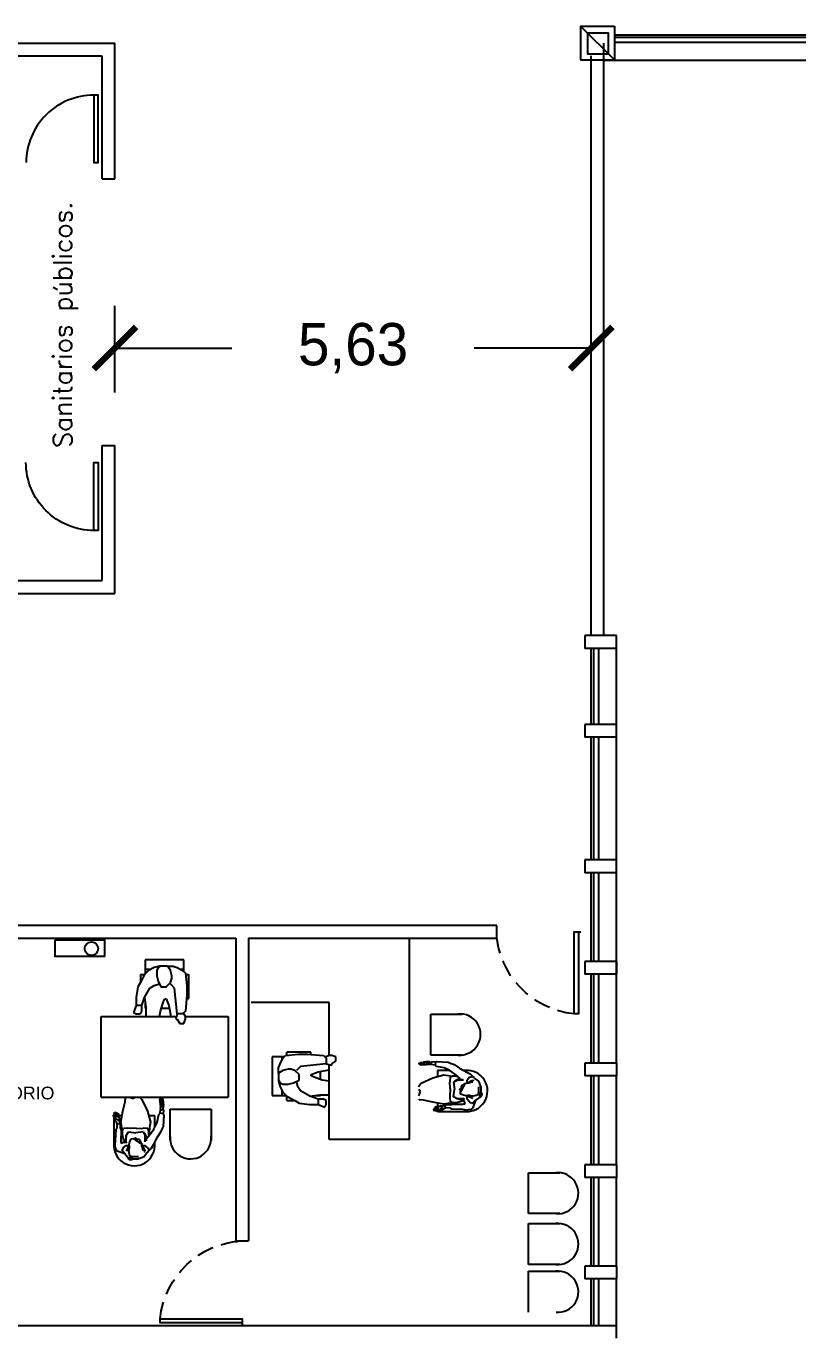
# Model space of a CAD drawing. Header units: millimetres. Extents: x -1615 to -538, y 177 to 397.
# Drawn here: x -1130.09 to -1120.98, y 309.8 to 325.22 of the extents above; entities that cross this region are included whole.
import ezdxf
from ezdxf.enums import TextEntityAlignment as Align

# ---------------------------------------------------------------- set-up
doc = ezdxf.new("R2010")
doc.units = ezdxf.units.MM
doc.linetypes.add('OCULTA2', pattern=[0.3, 0.2, -0.1])
for name, color, linetype in [('LOCALES', 2, 'Continuous'), ('MUEB', 251, 'Continuous'), ('MUEBLES', 9, 'Continuous'), ('MUROS', 1, 'Continuous'), ('VENT', 4, 'Continuous'), ('VENTANAS', 4, 'Continuous')]:
    doc.layers.add(name, color=color, linetype=linetype)
doc.layers.add('nom-esp', color=7, linetype='Continuous', lineweight=20)
doc.styles.add('ROMANS', font='ROMANS.shx')
doc.styles.get("Standard").update_dxf_attribs({"font": 'stylu.ttf'})
doc.dimstyles.new('ISO-25', dxfattribs={"dimtxt": 0.5, "dimasz": 0.5, "dimexe": 0.5, "dimexo": 0.625, "dimtad": 0, "dimtih": 1, "dimtoh": 1, "dimtxsty": 'Standard', "dimblk": 'ARCHTICK', "dimcen": 2.5, "dimadec": 0, "dimazin": 0, "dimtfac": 1, "dimtmove": 0, "dimatfit": 3, "dimfxl": 0, "dimarcsym": 0})

# ---------------------------------------------------------------- blocks, each defined once
blk = doc.blocks.new('A$C31F15ED4')
at = {"layer": 'VENT'}
blk.add_line((0, 0.03), (0, 0), dxfattribs=at)
blk.add_lwpolyline([(0, 0.03), (0.97, 0.03), (0.97, 0.08), (0, 0.08)], close=True, dxfattribs=at)
at = {"layer": 'VENT', "linetype": 'OCULTA2'}
blk.add_arc((-0.051, -0.025), 1.026, 5.8587, 87.1721, dxfattribs=at)
blk = doc.blocks.new('_ArchTick')
at = {"color": 0, "linetype": 'ByBlock', "const_width": 0.15}
blk.add_lwpolyline([(-0.5, -0.5), (0.5, 0.5)], dxfattribs=at)
blk = doc.blocks.new('*D243')
at = {"color": 0, "lineweight": -2}
for p, q in [((-1114.919, 315.668), (-1114.919, 306.942)), ((-1123.12, 308.7), (-1123.12, 306.942)), ((-1123.12, 307.442), (-1120.219, 307.442)), ((-1114.919, 307.442), (-1117.82, 307.442))]:
    blk.add_line(p, q, dxfattribs=at)
at = {"layer": 'Defpoints', "color": 0}
for p in [(-1114.919, 316.293), (-1123.12, 309.325), (-1114.919, 307.442)]:
    blk.add_point(p, dxfattribs=at)
at = {"color": 0, "lineweight": -2, "xscale": 0.5, "yscale": 0.5, "zscale": 0.5, "rotation": 180}
blk.add_blockref('_ArchTick', (-1123.12, 307.442), dxfattribs=at)
at = {"color": 0, "lineweight": -2, "xscale": 0.5, "yscale": 0.5, "zscale": 0.5}
blk.add_blockref('_ArchTick', (-1114.919, 307.442), dxfattribs=at)
at = {"color": 0, "insert": (-1119.02, 307.442), "char_height": 0.5, "attachment_point": 5}
blk.add_mtext('8,2', dxfattribs=at)
blk = doc.blocks.new('*D249')
at = {"color": 0, "lineweight": -2}
for p, q in [((-1129.045, 320.896), (-1129.045, 321.92)), ((-1123.42, 320.876), (-1123.42, 321.92)), ((-1129.045, 321.42), (-1127.663, 321.42)), ((-1123.42, 321.42), (-1124.802, 321.42))]:
    blk.add_line(p, q, dxfattribs=at)
at = {"layer": 'Defpoints', "color": 0}
for p in [(-1123.42, 321.42), (-1129.045, 320.271), (-1123.42, 320.251)]:
    blk.add_point(p, dxfattribs=at)
at = {"color": 0, "lineweight": -2, "xscale": 0.5, "yscale": 0.5, "zscale": 0.5, "rotation": 180}
blk.add_blockref('_ArchTick', (-1129.045, 321.42), dxfattribs=at)
at = {"color": 0, "lineweight": -2, "xscale": 0.5, "yscale": 0.5, "zscale": 0.5}
blk.add_blockref('_ArchTick', (-1123.42, 321.42), dxfattribs=at)
at = {"color": 0, "insert": (-1126.232, 321.42), "char_height": 0.5, "attachment_point": 5}
blk.add_mtext('5,63', dxfattribs=at)

msp = doc.modelspace()

# ---------------------------------------------------------------- linework, layer by layer
at = {"layer": 'MUEB'}
for p, q in [((-1125.566, 312.07), (-1125.566, 314.449)), ((-1128.229, 314.193), (-1128.686, 314.193)), ((-1128.686, 314.193), (-1128.686, 314.03)), ((-1128.627, 314.079), (-1128.686, 314.079)), ((-1128.583, 314.101), (-1128.647, 314.069)), ((-1128.518, 314.117), (-1128.583, 314.101)), ((-1128.535, 314.101), (-1128.551, 314.069)), ((-1128.503, 314.117), (-1128.535, 314.101)), ((-1128.422, 314.117), (-1128.518, 314.117)), ((-1128.39, 314.069), (-1128.422, 314.117)), ((-1128.422, 314.117), (-1128.358, 314.117)), ((-1128.358, 314.117), (-1128.31, 314.101)), ((-1128.31, 314.101), (-1128.245, 314.069)), ((-1128.229, 314.079), (-1128.265, 314.079)), ((-1128.229, 314.053), (-1128.229, 314.193)), ((-1128.743, 313.925), (-1128.776, 313.876)), ((-1128.743, 314.022), (-1128.694, 314.022)), ((-1128.743, 314.022), (-1128.743, 313.925)), ((-1128.695, 314.021), (-1128.743, 313.925)), ((-1128.647, 314.069), (-1128.695, 314.021)), ((-1128.551, 314.069), (-1128.551, 314.005)), ((-1128.551, 314.005), (-1128.535, 313.941)), ((-1128.535, 313.941), (-1128.503, 313.876)), ((-1128.438, 313.876), (-1128.39, 313.925)), ((-1128.374, 314.005), (-1128.39, 314.069)), ((-1128.39, 313.925), (-1128.374, 313.973)), ((-1128.374, 313.973), (-1128.374, 314.005)), ((-1128.245, 314.069), (-1128.213, 314.037)), ((-1128.213, 314.037), (-1128.197, 313.885)), ((-1128.212, 314.022), (-1128.172, 314.022)), ((-1128.172, 313.737), (-1128.172, 314.022)), ((-1128.776, 313.876), (-1128.792, 313.748)), ((-1128.695, 313.748), (-1128.631, 313.86)), ((-1128.631, 313.86), (-1128.583, 313.892)), ((-1128.583, 313.892), (-1128.518, 313.908)), ((-1128.503, 313.876), (-1128.438, 313.876)), ((-1128.342, 313.86), (-1128.39, 313.908)), ((-1128.31, 313.555), (-1128.342, 313.86)), ((-1128.197, 313.78), (-1128.213, 313.587)), ((-1128.197, 313.885), (-1128.197, 313.78)), ((-1128.792, 313.652), (-1128.824, 313.571)), ((-1128.792, 313.748), (-1128.792, 313.652)), ((-1128.727, 313.652), (-1128.792, 313.652)), ((-1128.727, 313.652), (-1128.695, 313.748)), ((-1128.727, 313.587), (-1128.727, 313.652)), ((-1128.699, 313.737), (-1128.694, 313.737)), ((-1128.695, 313.748), (-1128.679, 313.635)), ((-1128.686, 313.685), (-1128.686, 313.622)), ((-1128.686, 313.622), (-1128.679, 313.622)), ((-1128.679, 313.635), (-1128.679, 313.523)), ((-1128.503, 313.603), (-1128.47, 313.7)), ((-1128.496, 313.622), (-1128.401, 313.622)), ((-1128.47, 313.7), (-1128.454, 313.732)), ((-1128.454, 313.732), (-1128.438, 313.732)), ((-1128.438, 313.732), (-1128.406, 313.652)), ((-1128.406, 313.652), (-1128.383, 313.522)), ((-1128.201, 313.737), (-1128.172, 313.737)), ((-1126.516, 313.691), (-1127.437, 313.691)), ((-1126.516, 313.063), (-1126.516, 313.691)), ((-1129.206, 312.572), (-1129.206, 313.522)), ((-1129.206, 313.522), (-1128.318, 313.522)), ((-1128.824, 313.571), (-1128.792, 313.555)), ((-1128.792, 313.555), (-1128.743, 313.555)), ((-1128.743, 313.555), (-1128.727, 313.587)), ((-1128.519, 313.522), (-1128.518, 313.523)), ((-1128.518, 313.523), (-1128.503, 313.603)), ((-1128.31, 313.555), (-1128.326, 313.491)), ((-1128.326, 313.491), (-1128.31, 313.491)), ((-1128.245, 313.555), (-1128.31, 313.555)), ((-1128.31, 313.491), (-1128.278, 313.443)), ((-1128.213, 313.587), (-1128.245, 313.555)), ((-1128.229, 313.555), (-1128.229, 313.571)), ((-1128.213, 313.523), (-1128.229, 313.555)), ((-1128.229, 313.443), (-1128.213, 313.491)), ((-1128.213, 313.491), (-1128.213, 313.523)), ((-1128.213, 313.522), (-1127.709, 313.522)), ((-1127.709, 313.522), (-1127.709, 312.572)), ((-1125.315, 313.552), (-1124.943, 313.552)), ((-1125.315, 313.069), (-1125.315, 313.552)), ((-1128.278, 313.443), (-1128.229, 313.443)), ((-1127.187, 313.047), (-1127.187, 312.59)), ((-1127.047, 313.047), (-1127.187, 313.047)), ((-1127.095, 312.966), (-1127.063, 313.031)), ((-1127.073, 313.047), (-1127.073, 313.011)), ((-1127.063, 313.031), (-1127.03, 313.063)), ((-1127.03, 313.063), (-1126.878, 313.079)), ((-1127.015, 313.064), (-1127.015, 313.104)), ((-1126.73, 313.104), (-1127.015, 313.104)), ((-1126.878, 313.079), (-1126.773, 313.079)), ((-1126.773, 313.079), (-1126.581, 313.063)), ((-1126.73, 313.075), (-1126.73, 313.104)), ((-1126.581, 313.063), (-1126.549, 313.031)), ((-1126.549, 313.047), (-1126.565, 313.047)), ((-1126.516, 313.063), (-1126.549, 313.047)), ((-1126.549, 313.031), (-1126.549, 312.966)), ((-1126.484, 313.063), (-1126.516, 313.063)), ((-1126.436, 313.047), (-1126.484, 313.063)), ((-1126.484, 312.966), (-1126.436, 312.998)), ((-1126.436, 312.998), (-1126.436, 313.047)), ((-1124.947, 313.069), (-1125.315, 313.069)), ((-1127.111, 312.918), (-1127.095, 312.966)), ((-1127.111, 312.854), (-1127.111, 312.918)), ((-1127.063, 312.886), (-1127.111, 312.854)), ((-1127.111, 312.854), (-1127.111, 312.758)), ((-1126.998, 312.902), (-1127.063, 312.886)), ((-1126.966, 312.902), (-1126.998, 312.902)), ((-1126.918, 312.886), (-1126.966, 312.902)), ((-1126.87, 312.838), (-1126.918, 312.886)), ((-1126.854, 312.934), (-1126.902, 312.886)), ((-1126.549, 312.966), (-1126.854, 312.934)), ((-1126.725, 312.838), (-1126.645, 312.87)), ((-1126.645, 312.87), (-1126.516, 312.893)), ((-1126.616, 312.78), (-1126.616, 312.875)), ((-1126.549, 312.966), (-1126.484, 312.95)), ((-1126.516, 312.07), (-1126.516, 312.958)), ((-1126.484, 312.95), (-1126.484, 312.966)), ((-1125.452, 312.971), (-1125.443, 312.973)), ((-1125.452, 312.967), (-1125.452, 312.971)), ((-1125.385, 312.968), (-1125.452, 312.961)), ((-1125.452, 312.961), (-1125.452, 312.967)), ((-1125.443, 312.98), (-1125.399, 312.985)), ((-1125.443, 312.975), (-1125.443, 312.98)), ((-1125.382, 312.977), (-1125.443, 312.97)), ((-1125.443, 312.97), (-1125.443, 312.975)), ((-1125.443, 312.961), (-1125.443, 312.963)), ((-1125.443, 312.955), (-1125.443, 312.961)), ((-1125.386, 312.961), (-1125.443, 312.955)), ((-1125.435, 312.95), (-1125.435, 312.955)), ((-1125.432, 312.947), (-1125.435, 312.95)), ((-1125.37, 312.954), (-1125.432, 312.947)), ((-1125.4, 312.984), (-1125.393, 312.987)), ((-1125.399, 312.978), (-1125.4, 312.984)), ((-1125.38, 312.977), (-1125.399, 312.978)), ((-1125.393, 312.987), (-1125.362, 312.987)), ((-1125.386, 312.987), (-1125.365, 312.991)), ((-1125.382, 312.977), (-1125.382, 312.977)), ((-1125.356, 312.977), (-1125.38, 312.977)), ((-1125.335, 312.958), (-1125.37, 312.954)), ((-1125.365, 312.991), (-1125.34, 312.987)), ((-1125.331, 312.987), (-1125.362, 312.987)), ((-1125.36, 312.987), (-1125.331, 312.987)), ((-1125.356, 312.977), (-1125.335, 312.958)), ((-1125.323, 312.957), (-1125.335, 312.958)), ((-1125.331, 312.987), (-1125.321, 312.984)), ((-1125.308, 312.96), (-1125.323, 312.957)), ((-1125.321, 312.984), (-1125.306, 312.984)), ((-1125.309, 312.955), (-1125.306, 312.984)), ((-1125.264, 312.95), (-1125.309, 312.955)), ((-1125.306, 312.984), (-1125.306, 312.992)), ((-1125.306, 312.992), (-1125.258, 312.987)), ((-1125.258, 312.987), (-1125.264, 312.95)), ((-1125.249, 312.934), (-1125.264, 312.95)), ((-1125.258, 312.987), (-1125.245, 312.994)), ((-1125.158, 312.917), (-1125.249, 312.934)), ((-1125.245, 312.994), (-1125.109, 312.986)), ((-1125.233, 312.887), (-1125.233, 312.816)), ((-1125.097, 312.887), (-1125.233, 312.887)), ((-1125.098, 312.888), (-1125.158, 312.917)), ((-1125.109, 312.986), (-1125.075, 312.97)), ((-1125.091, 312.88), (-1125.098, 312.888)), ((-1125.077, 312.877), (-1125.091, 312.88)), ((-1125.018, 312.833), (-1125.077, 312.877)), ((-1125.075, 312.97), (-1125.056, 312.964)), ((-1125.056, 312.964), (-1125.04, 312.957)), ((-1125.04, 312.957), (-1124.974, 312.912)), ((-1124.974, 312.912), (-1124.922, 312.885)), ((-1124.865, 312.887), (-1124.925, 312.887)), ((-1124.922, 312.885), (-1124.895, 312.872)), ((-1124.895, 312.872), (-1124.848, 312.845)), ((-1124.848, 312.845), (-1124.811, 312.806)), ((-1127.111, 312.773), (-1127.095, 312.741)), ((-1127.111, 312.758), (-1127.095, 312.693)), ((-1127.095, 312.741), (-1127.063, 312.725)), ((-1127.095, 312.693), (-1127.063, 312.629)), ((-1127.063, 312.725), (-1126.998, 312.725)), ((-1126.998, 312.725), (-1126.934, 312.741)), ((-1126.934, 312.741), (-1126.87, 312.773)), ((-1126.886, 312.693), (-1126.902, 312.758)), ((-1126.854, 312.645), (-1126.886, 312.693)), ((-1126.87, 312.773), (-1126.87, 312.838)), ((-1126.725, 312.822), (-1126.725, 312.838)), ((-1126.693, 312.806), (-1126.725, 312.822)), ((-1126.597, 312.773), (-1126.693, 312.806)), ((-1126.516, 312.758), (-1126.597, 312.773)), ((-1126.516, 312.757), (-1126.516, 312.758)), ((-1125.456, 312.694), (-1125.45, 312.71)), ((-1125.45, 312.71), (-1125.426, 312.735)), ((-1125.426, 312.735), (-1125.291, 312.8)), ((-1125.291, 312.8), (-1125.161, 312.836)), ((-1125.161, 312.836), (-1125.057, 312.819)), ((-1125.084, 312.806), (-1125.088, 312.752)), ((-1125.084, 312.673), (-1125.088, 312.752)), ((-1125.084, 312.823), (-1125.01, 312.819)), ((-1125.057, 312.819), (-1125.084, 312.806)), ((-1125.01, 312.819), (-1125.057, 312.819)), ((-1125.046, 312.749), (-1125.003, 312.773)), ((-1125.046, 312.749), (-1125.033, 312.662)), ((-1125.034, 312.755), (-1125.028, 312.767)), ((-1125.028, 312.767), (-1125.003, 312.779)), ((-1124.962, 312.787), (-1125.018, 312.833)), ((-1125.01, 312.819), (-1124.996, 312.815)), ((-1125.003, 312.779), (-1124.97, 312.794)), ((-1124.991, 312.773), (-1125.003, 312.773)), ((-1124.991, 312.773), (-1124.939, 312.784)), ((-1124.966, 312.773), (-1124.991, 312.773)), ((-1124.927, 312.773), (-1124.966, 312.773)), ((-1124.953, 312.706), (-1124.959, 312.675)), ((-1124.953, 312.706), (-1124.943, 312.713)), ((-1124.944, 312.665), (-1124.912, 312.719)), ((-1124.943, 312.713), (-1124.929, 312.719)), ((-1124.939, 312.675), (-1124.922, 312.712)), ((-1124.929, 312.719), (-1124.921, 312.72)), ((-1124.922, 312.712), (-1124.92, 312.725)), ((-1124.92, 312.725), (-1124.909, 312.732)), ((-1124.909, 312.732), (-1124.895, 312.736)), ((-1124.885, 312.736), (-1124.895, 312.736)), ((-1124.856, 312.806), (-1124.885, 312.772)), ((-1124.885, 312.74), (-1124.885, 312.772)), ((-1124.885, 312.736), (-1124.879, 312.742)), ((-1124.876, 312.735), (-1124.885, 312.736)), ((-1124.879, 312.742), (-1124.86, 312.749)), ((-1124.876, 312.735), (-1124.855, 312.742)), ((-1124.86, 312.749), (-1124.839, 312.762)), ((-1124.856, 312.806), (-1124.853, 312.809)), ((-1124.842, 312.746), (-1124.855, 312.742)), ((-1124.853, 312.809), (-1124.829, 312.815)), ((-1124.819, 312.749), (-1124.842, 312.746)), ((-1124.839, 312.762), (-1124.818, 312.772)), ((-1124.803, 312.802), (-1124.829, 312.815)), ((-1124.806, 312.76), (-1124.818, 312.772)), ((-1124.801, 312.797), (-1124.803, 312.802)), ((-1124.801, 312.797), (-1124.749, 312.76)), ((-1124.751, 312.693), (-1124.751, 312.628)), ((-1124.749, 312.76), (-1124.744, 312.742)), ((-1124.744, 312.742), (-1124.724, 312.686)), ((-1129.206, 312.572), (-1127.709, 312.572)), ((-1128.925, 312.517), (-1128.921, 312.568)), ((-1128.921, 312.568), (-1128.912, 312.572)), ((-1128.912, 312.572), (-1128.912, 312.572)), ((-1128.874, 312.572), (-1128.824, 312.554)), ((-1128.824, 312.554), (-1128.801, 312.572)), ((-1128.82, 312.572), (-1128.814, 312.562)), ((-1128.768, 312.572), (-1128.751, 312.566)), ((-1128.751, 312.566), (-1128.727, 312.542)), ((-1128.727, 312.542), (-1128.661, 312.407)), ((-1128.514, 312.548), (-1128.512, 312.551)), ((-1128.507, 312.487), (-1128.514, 312.548)), ((-1128.512, 312.551), (-1128.506, 312.551)), ((-1128.506, 312.559), (-1128.5, 312.559)), ((-1128.5, 312.502), (-1128.506, 312.559)), ((-1128.5, 312.568), (-1128.495, 312.568)), ((-1128.493, 312.501), (-1128.5, 312.568)), ((-1128.5, 312.559), (-1128.499, 312.559)), ((-1128.495, 312.568), (-1128.49, 312.568)), ((-1128.492, 312.559), (-1128.486, 312.559)), ((-1128.485, 312.498), (-1128.492, 312.559)), ((-1128.49, 312.568), (-1128.489, 312.559)), ((-1128.486, 312.559), (-1128.482, 312.559)), ((-1128.482, 312.559), (-1128.476, 312.515)), ((-1127.187, 312.59), (-1127.023, 312.59)), ((-1127.073, 312.649), (-1127.073, 312.59)), ((-1127.063, 312.629), (-1127.014, 312.581)), ((-1127.015, 312.533), (-1127.015, 312.582)), ((-1127.015, 312.533), (-1126.918, 312.533)), ((-1127.014, 312.581), (-1126.918, 312.533)), ((-1126.741, 312.581), (-1126.854, 312.645)), ((-1126.741, 312.581), (-1126.629, 312.597)), ((-1126.645, 312.549), (-1126.741, 312.581)), ((-1126.73, 312.577), (-1126.73, 312.582)), ((-1126.678, 312.59), (-1126.616, 312.59)), ((-1126.581, 312.549), (-1126.645, 312.549)), ((-1126.645, 312.549), (-1126.645, 312.484)), ((-1126.629, 312.597), (-1126.516, 312.597)), ((-1126.616, 312.59), (-1126.616, 312.597)), ((-1126.549, 312.533), (-1126.581, 312.549)), ((-1125.437, 312.638), (-1125.456, 312.66)), ((-1125.456, 312.641), (-1125.445, 312.647)), ((-1125.456, 312.587), (-1125.437, 312.638)), ((-1125.452, 312.541), (-1125.456, 312.549)), ((-1125.456, 312.549), (-1125.456, 312.549)), ((-1125.4, 312.537), (-1125.452, 312.541)), ((-1125.291, 312.511), (-1125.4, 312.537)), ((-1125.084, 312.673), (-1125.088, 312.571)), ((-1125.088, 312.571), (-1125.084, 312.517)), ((-1125.046, 312.576), (-1125.033, 312.662)), ((-1125.003, 312.551), (-1125.046, 312.576)), ((-1124.991, 312.551), (-1125.003, 312.551)), ((-1124.966, 312.551), (-1124.991, 312.551)), ((-1124.991, 312.551), (-1124.923, 312.537)), ((-1124.973, 312.665), (-1124.959, 312.675)), ((-1124.973, 312.656), (-1124.973, 312.665)), ((-1124.959, 312.649), (-1124.973, 312.656)), ((-1124.922, 312.551), (-1124.966, 312.551)), ((-1124.964, 312.635), (-1124.939, 312.675)), ((-1124.944, 312.665), (-1124.964, 312.635)), ((-1124.962, 312.608), (-1124.964, 312.635)), ((-1124.926, 312.594), (-1124.962, 312.608)), ((-1124.959, 312.645), (-1124.959, 312.649)), ((-1124.959, 312.645), (-1124.959, 312.649)), ((-1124.959, 312.645), (-1124.959, 312.645)), ((-1124.944, 312.665), (-1124.939, 312.675)), ((-1124.921, 312.534), (-1124.942, 312.524)), ((-1124.914, 312.589), (-1124.926, 312.594)), ((-1124.926, 312.545), (-1124.916, 312.558)), ((-1124.919, 312.529), (-1124.926, 312.545)), ((-1124.895, 312.586), (-1124.914, 312.589)), ((-1124.885, 312.586), (-1124.895, 312.586)), ((-1124.883, 312.582), (-1124.895, 312.586)), ((-1124.876, 312.589), (-1124.885, 312.586)), ((-1124.885, 312.549), (-1124.885, 312.582)), ((-1124.856, 312.515), (-1124.885, 312.549)), ((-1124.879, 312.582), (-1124.883, 312.582)), ((-1124.86, 312.579), (-1124.879, 312.582)), ((-1124.855, 312.589), (-1124.876, 312.589)), ((-1124.839, 312.564), (-1124.876, 312.579)), ((-1124.842, 312.584), (-1124.855, 312.589)), ((-1124.819, 312.582), (-1124.842, 312.584)), ((-1124.818, 312.554), (-1124.839, 312.564)), ((-1124.779, 312.591), (-1124.819, 312.582)), ((-1124.786, 312.534), (-1124.818, 312.445)), ((-1124.749, 312.561), (-1124.801, 312.524)), ((-1124.786, 312.537), (-1124.786, 312.534)), ((-1124.758, 312.598), (-1124.779, 312.591)), ((-1124.751, 312.628), (-1124.758, 312.598)), ((-1124.725, 312.578), (-1124.749, 312.561)), ((-1124.724, 312.635), (-1124.744, 312.579)), ((-1124.711, 312.602), (-1124.725, 312.578)), ((-1124.724, 312.686), (-1124.724, 312.635)), ((-1124.724, 312.632), (-1124.716, 312.623)), ((-1124.716, 312.623), (-1124.711, 312.602)), ((-1129.054, 312.387), (-1129.05, 312.39)), ((-1129.047, 312.344), (-1129.054, 312.387)), ((-1129.05, 312.39), (-1129.045, 312.39)), ((-1129.045, 312.39), (-1129.033, 312.333)), ((-1129.042, 312.391), (-1129.039, 312.395)), ((-1129.039, 312.361), (-1129.042, 312.391)), ((-1129.039, 312.395), (-1129.033, 312.395)), ((-1129.033, 312.395), (-1129.02, 312.333)), ((-1129.029, 312.383), (-1129.025, 312.385)), ((-1129.026, 312.364), (-1129.029, 312.383)), ((-1129.025, 312.385), (-1129.019, 312.385)), ((-1129.019, 312.385), (-1129.009, 312.331)), ((-1128.975, 312.277), (-1128.95, 312.407)), ((-1128.95, 312.407), (-1128.925, 312.517)), ((-1128.661, 312.407), (-1128.626, 312.277)), ((-1128.527, 312.366), (-1128.512, 312.38)), ((-1128.512, 312.38), (-1128.507, 312.425)), ((-1128.475, 312.374), (-1128.512, 312.38)), ((-1128.503, 312.451), (-1128.507, 312.487)), ((-1128.507, 312.425), (-1128.477, 312.423)), ((-1128.505, 312.44), (-1128.503, 312.451)), ((-1128.501, 312.424), (-1128.505, 312.44)), ((-1128.485, 312.472), (-1128.503, 312.451)), ((-1128.485, 312.497), (-1128.483, 312.515)), ((-1128.485, 312.498), (-1128.485, 312.498)), ((-1128.485, 312.472), (-1128.485, 312.497)), ((-1128.483, 312.515), (-1128.477, 312.517)), ((-1128.477, 312.517), (-1128.475, 312.509)), ((-1128.475, 312.447), (-1128.477, 312.437)), ((-1128.477, 312.437), (-1128.477, 312.423)), ((-1128.477, 312.423), (-1128.47, 312.422)), ((-1128.475, 312.509), (-1128.475, 312.478)), ((-1128.475, 312.502), (-1128.47, 312.481)), ((-1128.47, 312.481), (-1128.475, 312.457)), ((-1128.475, 312.447), (-1128.475, 312.478)), ((-1128.475, 312.477), (-1128.475, 312.447)), ((-1128.47, 312.422), (-1128.475, 312.374)), ((-1128.393, 312.063), (-1128.393, 312.431)), ((-1128.393, 312.431), (-1127.909, 312.431)), ((-1127.909, 312.431), (-1127.909, 312.059)), ((-1126.918, 312.533), (-1126.87, 312.5)), ((-1126.87, 312.5), (-1126.741, 312.484)), ((-1126.741, 312.484), (-1126.645, 312.484)), ((-1126.645, 312.484), (-1126.565, 312.452)), ((-1126.565, 312.452), (-1126.549, 312.484)), ((-1126.549, 312.484), (-1126.549, 312.533)), ((-1125.161, 312.487), (-1125.291, 312.511)), ((-1125.279, 312.428), (-1125.217, 312.441)), ((-1125.279, 312.423), (-1125.279, 312.428)), ((-1125.275, 312.42), (-1125.279, 312.423)), ((-1125.245, 312.423), (-1125.275, 312.42)), ((-1125.274, 312.417), (-1125.217, 312.428)), ((-1125.274, 312.411), (-1125.274, 312.417)), ((-1125.271, 312.407), (-1125.274, 312.411)), ((-1125.228, 312.414), (-1125.271, 312.407)), ((-1125.269, 312.443), (-1125.215, 312.452)), ((-1125.269, 312.437), (-1125.269, 312.443)), ((-1125.266, 312.433), (-1125.269, 312.437)), ((-1125.248, 312.435), (-1125.266, 312.433)), ((-1125.261, 312.452), (-1125.256, 312.46)), ((-1125.256, 312.45), (-1125.261, 312.452)), ((-1125.256, 312.46), (-1125.202, 312.467)), ((-1125.232, 312.45), (-1125.256, 312.45)), ((-1125.245, 312.405), (-1125.227, 312.414)), ((-1125.242, 312.401), (-1125.245, 312.405)), ((-1125.236, 312.4), (-1125.242, 312.401)), ((-1125.208, 312.41), (-1125.236, 312.4)), ((-1125.233, 312.5), (-1125.233, 312.463)), ((-1125.233, 312.45), (-1125.233, 312.449)), ((-1125.233, 312.413), (-1125.233, 312.411)), ((-1125.227, 312.414), (-1125.207, 312.421)), ((-1125.227, 312.403), (-1124.861, 312.403)), ((-1125.178, 312.42), (-1125.208, 312.41)), ((-1125.202, 312.467), (-1125.171, 312.47)), ((-1125.201, 312.424), (-1125.171, 312.47)), ((-1125.162, 312.435), (-1125.178, 312.42)), ((-1125.171, 312.47), (-1125.165, 312.471)), ((-1125.165, 312.471), (-1125.142, 312.474)), ((-1125.14, 312.444), (-1125.162, 312.435)), ((-1125.057, 312.505), (-1125.161, 312.487)), ((-1125.083, 312.482), (-1125.142, 312.481)), ((-1125.14, 312.441), (-1125.142, 312.481)), ((-1125.087, 312.443), (-1125.14, 312.441)), ((-1125.075, 312.431), (-1125.087, 312.443)), ((-1125.057, 312.505), (-1125.084, 312.517)), ((-1125.01, 312.505), (-1125.084, 312.501)), ((-1125.083, 312.482), (-1125.061, 312.49)), ((-1124.936, 312.424), (-1125.075, 312.431)), ((-1125.063, 312.43), (-1125.075, 312.431)), ((-1125.061, 312.49), (-1124.934, 312.487)), ((-1125.01, 312.505), (-1125.057, 312.505)), ((-1124.942, 312.524), (-1125.01, 312.505)), ((-1124.898, 312.419), (-1124.936, 312.424)), ((-1124.934, 312.487), (-1124.913, 312.494)), ((-1124.919, 312.529), (-1124.917, 312.508)), ((-1124.914, 312.497), (-1124.917, 312.508)), ((-1124.909, 312.485), (-1124.914, 312.497)), ((-1124.87, 312.42), (-1124.898, 312.419)), ((-1124.84, 312.427), (-1124.87, 312.42)), ((-1124.853, 312.512), (-1124.856, 312.515)), ((-1124.828, 312.498), (-1124.853, 312.512)), ((-1124.818, 312.445), (-1124.84, 312.427)), ((-1124.803, 312.519), (-1124.828, 312.498)), ((-1124.801, 312.524), (-1124.803, 312.519)), ((-1129.062, 312.353), (-1129.06, 312.358)), ((-1129.052, 312.324), (-1129.062, 312.353)), ((-1129.06, 312.358), (-1129.056, 312.361)), ((-1129.058, 312.343), (-1129.058, 311.977)), ((-1129.056, 312.361), (-1129.047, 312.343)), ((-1129.042, 312.294), (-1129.052, 312.324)), ((-1129.048, 312.349), (-1129.05, 312.349)), ((-1129.047, 312.343), (-1129.04, 312.323)), ((-1129.026, 312.279), (-1129.042, 312.294)), ((-1129.037, 312.317), (-1128.992, 312.287)), ((-1129.017, 312.256), (-1129.026, 312.279)), ((-1129.02, 312.256), (-1128.98, 312.259)), ((-1129.019, 312.203), (-1129.02, 312.256)), ((-1129.012, 312.373), (-1129.009, 312.377)), ((-1129.012, 312.348), (-1129.012, 312.373)), ((-1129.012, 312.349), (-1129.012, 312.349)), ((-1129.009, 312.377), (-1129.002, 312.373)), ((-1129.002, 312.373), (-1128.995, 312.319)), ((-1128.961, 312.349), (-1128.999, 312.349)), ((-1128.995, 312.319), (-1128.992, 312.287)), ((-1128.992, 312.287), (-1128.99, 312.281)), ((-1128.99, 312.281), (-1128.988, 312.259)), ((-1128.979, 312.199), (-1128.98, 312.259)), ((-1128.956, 312.173), (-1128.975, 312.277)), ((-1128.575, 312.349), (-1128.645, 312.349)), ((-1128.626, 312.277), (-1128.643, 312.173)), ((-1128.575, 312.213), (-1128.575, 312.349)), ((-1128.573, 312.215), (-1128.544, 312.274)), ((-1128.544, 312.274), (-1128.527, 312.366)), ((-1128.475, 312.225), (-1128.492, 312.192)), ((-1128.475, 312.374), (-1128.467, 312.361)), ((-1128.467, 312.361), (-1128.475, 312.225)), ((-1129.037, 312.052), (-1129.03, 312.192)), ((-1129.032, 312.179), (-1129.03, 312.192)), ((-1129.03, 312.192), (-1129.019, 312.203)), ((-1128.979, 312.199), (-1128.972, 312.177)), ((-1128.972, 312.177), (-1128.975, 312.051)), ((-1128.956, 312.126), (-1128.96, 312.2)), ((-1128.956, 312.173), (-1128.945, 312.2)), ((-1128.956, 312.126), (-1128.956, 312.173)), ((-1128.938, 312.058), (-1128.956, 312.126)), ((-1128.891, 312.205), (-1128.945, 312.2)), ((-1128.911, 312.108), (-1128.925, 312.039)), ((-1128.911, 312.119), (-1128.885, 312.162)), ((-1128.911, 312.108), (-1128.911, 312.119)), ((-1128.911, 312.082), (-1128.911, 312.108)), ((-1128.911, 312.038), (-1128.911, 312.082)), ((-1128.788, 312.2), (-1128.891, 312.205)), ((-1128.885, 312.162), (-1128.799, 312.149)), ((-1128.868, 312.042), (-1128.854, 312.078)), ((-1128.854, 312.078), (-1128.827, 312.081)), ((-1128.827, 312.081), (-1128.787, 312.055)), ((-1128.797, 312.061), (-1128.827, 312.081)), ((-1128.817, 312.075), (-1128.812, 312.075)), ((-1128.817, 312.075), (-1128.812, 312.075)), ((-1128.817, 312.075), (-1128.817, 312.075)), ((-1128.812, 312.075), (-1128.805, 312.089)), ((-1128.805, 312.089), (-1128.797, 312.089)), ((-1128.713, 312.162), (-1128.799, 312.149)), ((-1128.797, 312.089), (-1128.787, 312.075)), ((-1128.788, 312.2), (-1128.71, 312.205)), ((-1128.755, 312.069), (-1128.787, 312.075)), ((-1128.713, 312.162), (-1128.688, 312.119)), ((-1128.656, 312.2), (-1128.71, 312.205)), ((-1128.707, 312.15), (-1128.694, 312.145)), ((-1128.694, 312.145), (-1128.683, 312.119)), ((-1128.688, 312.108), (-1128.688, 312.119)), ((-1128.688, 312.082), (-1128.688, 312.108)), ((-1128.688, 312.108), (-1128.677, 312.055)), ((-1128.688, 312.044), (-1128.688, 312.082)), ((-1128.683, 312.119), (-1128.668, 312.086)), ((-1128.674, 312.078), (-1128.628, 312.135)), ((-1128.643, 312.173), (-1128.656, 312.2)), ((-1128.643, 312.126), (-1128.646, 312.113)), ((-1128.638, 312.2), (-1128.643, 312.126)), ((-1128.643, 312.126), (-1128.643, 312.173)), ((-1128.628, 312.135), (-1128.584, 312.193)), ((-1128.584, 312.193), (-1128.581, 312.207)), ((-1128.581, 312.207), (-1128.573, 312.215)), ((-1128.549, 312.09), (-1128.576, 312.038)), ((-1128.505, 312.156), (-1128.549, 312.09)), ((-1128.497, 312.172), (-1128.505, 312.156)), ((-1128.492, 312.192), (-1128.497, 312.172)), ((-1129.042, 312.014), (-1129.037, 312.052)), ((-1129.041, 311.986), (-1129.042, 312.014)), ((-1129.034, 311.956), (-1129.041, 311.986)), ((-1129.017, 311.934), (-1129.034, 311.956)), ((-1128.927, 311.902), (-1129.017, 311.934)), ((-1128.976, 312.025), (-1128.965, 312.031)), ((-1128.975, 312.051), (-1128.968, 312.029)), ((-1128.965, 312.031), (-1128.954, 312.033)), ((-1128.963, 311.944), (-1128.949, 311.969)), ((-1128.942, 311.92), (-1128.963, 311.944)), ((-1128.932, 312.035), (-1128.954, 312.033)), ((-1128.949, 311.969), (-1128.946, 311.972)), ((-1128.946, 311.972), (-1128.912, 312.001)), ((-1128.938, 311.917), (-1128.942, 311.92)), ((-1128.927, 312.037), (-1128.938, 312.058)), ((-1128.901, 311.865), (-1128.938, 311.917)), ((-1128.932, 312.035), (-1128.916, 312.042)), ((-1128.916, 312.042), (-1128.903, 312.032)), ((-1128.912, 312.001), (-1128.879, 312.001)), ((-1128.908, 311.934), (-1128.898, 311.955)), ((-1128.898, 311.955), (-1128.882, 311.992)), ((-1128.882, 311.977), (-1128.879, 311.995)), ((-1128.879, 311.999), (-1128.875, 312.011)), ((-1128.879, 311.995), (-1128.879, 311.999)), ((-1128.879, 311.935), (-1128.878, 311.958)), ((-1128.871, 311.895), (-1128.879, 311.935)), ((-1128.878, 311.958), (-1128.872, 311.971)), ((-1128.875, 312.011), (-1128.872, 312.031)), ((-1128.875, 312.001), (-1128.875, 312.011)), ((-1128.872, 311.992), (-1128.875, 312.001)), ((-1128.872, 312.031), (-1128.868, 312.042)), ((-1128.872, 311.971), (-1128.872, 311.992)), ((-1128.797, 312.061), (-1128.787, 312.055)), ((-1128.797, 312.061), (-1128.742, 312.028)), ((-1128.787, 312.055), (-1128.75, 312.038)), ((-1128.755, 312.069), (-1128.748, 312.059)), ((-1128.75, 312.038), (-1128.737, 312.036)), ((-1128.748, 312.059), (-1128.742, 312.045)), ((-1128.742, 312.045), (-1128.742, 312.037)), ((-1128.737, 312.036), (-1128.73, 312.025)), ((-1128.73, 312.025), (-1128.725, 312.011)), ((-1128.727, 311.992), (-1128.725, 312.001)), ((-1128.727, 311.992), (-1128.72, 311.971)), ((-1128.725, 312.001), (-1128.725, 312.011)), ((-1128.725, 312.001), (-1128.72, 311.995)), ((-1128.721, 312.001), (-1128.69, 312.001)), ((-1128.72, 311.995), (-1128.713, 311.977)), ((-1128.715, 311.958), (-1128.72, 311.971)), ((-1128.713, 311.935), (-1128.715, 311.958)), ((-1128.713, 311.977), (-1128.7, 311.955)), ((-1128.701, 311.922), (-1128.69, 311.934)), ((-1128.664, 311.917), (-1128.701, 311.865)), ((-1128.7, 311.955), (-1128.69, 311.934)), ((-1128.656, 311.972), (-1128.69, 312.001)), ((-1128.664, 311.917), (-1128.66, 311.92)), ((-1128.66, 311.92), (-1128.646, 311.945)), ((-1128.656, 311.972), (-1128.653, 311.969)), ((-1128.617, 311.965), (-1128.656, 311.927)), ((-1128.653, 311.969), (-1128.646, 311.945)), ((-1128.589, 312.011), (-1128.617, 311.965)), ((-1128.576, 312.038), (-1128.589, 312.011)), ((-1128.575, 311.981), (-1128.575, 312.041)), ((-1125.566, 312.07), (-1126.516, 312.07)), ((-1128.924, 311.902), (-1128.927, 311.902)), ((-1128.884, 311.841), (-1128.901, 311.865)), ((-1128.859, 311.827), (-1128.884, 311.841)), ((-1128.827, 311.84), (-1128.882, 311.86)), ((-1128.864, 311.874), (-1128.871, 311.895)), ((-1128.834, 311.867), (-1128.864, 311.874)), ((-1128.838, 311.833), (-1128.859, 311.827)), ((-1128.829, 311.84), (-1128.838, 311.833)), ((-1128.768, 311.867), (-1128.834, 311.867)), ((-1128.775, 311.84), (-1128.827, 311.84)), ((-1128.72, 311.86), (-1128.775, 311.84)), ((-1128.701, 311.865), (-1128.72, 311.86)), ((-1124.159, 311.678), (-1123.787, 311.678)), ((-1124.159, 311.195), (-1124.159, 311.678)), ((-1123.791, 311.195), (-1124.159, 311.195)), ((-1124.159, 311.079), (-1123.787, 311.079)), ((-1124.159, 310.595), (-1124.159, 311.079)), ((-1123.791, 310.595), (-1124.159, 310.595)), ((-1124.159, 310.514), (-1123.787, 310.514)), ((-1124.159, 310.03), (-1124.159, 310.514))]:
    msp.add_line(p, q, dxfattribs=at)
msp.add_lwpolyline([(-1129.752, 314.43), (-1129.168, 314.43), (-1129.168, 314.232), (-1129.752, 314.232)], close=True, dxfattribs=at)
msp.add_circle((-1129.322, 314.326), 0.0797, dxfattribs=at)
for centre, radius, start, end in [((-1128.455, 315.279), 1.622, 261.8264, 261.8621), ((-1124.969, 313.311), 0.243, 264.8093, 96.0877), ((-1124.887, 312.645), 0.243, 263.9123, 95.1907), ((-1128.273, 312.821), 1.622, 351.8264, 351.8621), ((-1128.151, 312.085), 0.243, 174.8093, 6.0877), ((-1128.816, 312.003), 0.243, 173.9123, 5.1907), ((-1123.813, 311.437), 0.243, 264.8093, 96.0877), ((-1123.813, 310.837), 0.243, 264.8093, 96.0877), ((-1123.813, 310.272), 0.243, 264.8093, 96.0877)]:
    msp.add_arc(centre, radius, start, end, dxfattribs=at)
at = {"layer": 'MUEBLES'}
for points in [[(-1129.294, 324.409), (-1129.294, 323.611), (-1129.244, 323.611), (-1129.244, 324.409), (-1129.294, 324.409, 0.414214), (-1130.092, 323.611, 0.414214)], [(-1129.292, 319.266), (-1129.292, 320.069), (-1129.242, 320.069), (-1129.242, 319.266), (-1129.292, 319.266, -0.414214), (-1130.095, 320.069, -0.414214)]]:
    msp.add_lwpolyline(points, format="xyb", dxfattribs=at)
at = {"layer": 'MUROS'}
for p, q in [((-1123.545, 325.224), (-1123.145, 325.224)), ((-1123.545, 325.224), (-1123.545, 324.824)), ((-1123.545, 325.222), (-1123.145, 324.824)), ((-1123.145, 325.224), (-1123.145, 324.824)), ((-1133.445, 325.023), (-1129.045, 325.023)), ((-1129.045, 323.421), (-1129.045, 325.023)), ((-1123.27, 318.023), (-1123.27, 325.023)), ((-1129.195, 324.871), (-1133.295, 324.871)), ((-1129.195, 323.421), (-1129.195, 324.871)), ((-1123.545, 324.824), (-1123.145, 324.824)), ((-1123.42, 323.223), (-1123.42, 324.873)), ((-1123.42, 318.023), (-1123.42, 324.824)), ((-1129.195, 323.421), (-1129.045, 323.421)), ((-1129.195, 320.271), (-1129.045, 320.271)), ((-1129.195, 318.673), (-1129.195, 320.271)), ((-1129.045, 318.523), (-1129.045, 320.271)), ((-1133.295, 318.673), (-1129.195, 318.673)), ((-1133.445, 318.523), (-1129.045, 318.523)), ((-1129.195, 318.521), (-1129.195, 318.523)), ((-1123.495, 318.023), (-1123.495, 317.873)), ((-1123.12, 318.023), (-1123.495, 318.023)), ((-1123.12, 317.873), (-1123.12, 318.023)), ((-1123.12, 317.873), (-1123.495, 317.873)), ((-1123.495, 316.973), (-1123.495, 316.823)), ((-1123.12, 316.973), (-1123.495, 316.973)), ((-1123.12, 316.823), (-1123.12, 316.973)), ((-1123.12, 316.823), (-1123.495, 316.823)), ((-1123.495, 315.373), (-1123.495, 315.223)), ((-1123.12, 315.373), (-1123.495, 315.373)), ((-1123.12, 315.223), (-1123.12, 315.373)), ((-1123.12, 315.223), (-1123.495, 315.223)), ((-1124.535, 314.599), (-1141.976, 314.599)), ((-1124.535, 314.449), (-1124.535, 314.599)), ((-1132.895, 314.449), (-1127.616, 314.449)), ((-1132.895, 314.449), (-1127.616, 314.449)), ((-1127.616, 314.449), (-1127.616, 310.874)), ((-1127.466, 314.449), (-1127.466, 310.874)), ((-1127.466, 314.449), (-1124.535, 314.449)), ((-1123.495, 314.173), (-1123.495, 314.023)), ((-1123.12, 314.173), (-1123.495, 314.173)), ((-1123.12, 314.173), (-1123.12, 314.023)), ((-1123.12, 314.023), (-1123.495, 314.023)), ((-1123.12, 312.973), (-1123.495, 312.973)), ((-1123.495, 312.973), (-1123.495, 312.823)), ((-1123.12, 312.973), (-1123.12, 312.823)), ((-1123.12, 312.823), (-1123.495, 312.823)), ((-1123.12, 311.773), (-1123.495, 311.773)), ((-1123.495, 311.773), (-1123.495, 311.623)), ((-1123.12, 311.773), (-1123.12, 311.623)), ((-1123.12, 311.623), (-1123.495, 311.623)), ((-1127.616, 310.874), (-1127.466, 310.874)), ((-1123.12, 310.573), (-1123.495, 310.573)), ((-1123.495, 310.573), (-1123.495, 310.423)), ((-1123.12, 310.573), (-1123.12, 310.423)), ((-1123.12, 310.423), (-1123.495, 310.423)), ((-1132.895, 309.873), (-1123.12, 309.873)), ((-1123.12, 309.723), (-1123.12, 309.873))]:
    msp.add_line(p, q, dxfattribs=at)
msp.add_lwpolyline([(-1123.463, 325.141), (-1123.463, 324.895), (-1123.216, 324.895), (-1123.216, 325.141)], close=True, dxfattribs=at)
at = {"layer": 'VENTANAS'}
for p, q in [((-1123.145, 325.123), (-1115.045, 325.123)), ((-1123.145, 325.093), (-1115.045, 325.093)), ((-1123.145, 325.033), (-1115.045, 325.033)), ((-1123.27, 324.823), (-1114.919, 324.823)), ((-1123.42, 316.973), (-1123.42, 317.873)), ((-1123.39, 316.973), (-1123.39, 317.873)), ((-1123.33, 316.973), (-1123.33, 317.873)), ((-1123.12, 316.973), (-1123.12, 317.873)), ((-1123.42, 315.373), (-1123.42, 316.823)), ((-1123.39, 315.373), (-1123.39, 316.823)), ((-1123.33, 315.373), (-1123.33, 316.823)), ((-1123.12, 315.373), (-1123.12, 316.823)), ((-1123.42, 314.173), (-1123.42, 315.223)), ((-1123.39, 314.173), (-1123.39, 315.223)), ((-1123.33, 314.173), (-1123.33, 315.223)), ((-1123.12, 312.973), (-1123.12, 315.223)), ((-1123.42, 312.973), (-1123.42, 314.023)), ((-1123.39, 312.973), (-1123.39, 314.023)), ((-1123.33, 312.973), (-1123.33, 314.023)), ((-1123.42, 311.773), (-1123.42, 312.823)), ((-1123.39, 311.773), (-1123.39, 312.823)), ((-1123.33, 311.773), (-1123.33, 312.823)), ((-1123.12, 311.773), (-1123.12, 312.823)), ((-1123.42, 310.573), (-1123.42, 311.623)), ((-1123.39, 310.573), (-1123.39, 311.623)), ((-1123.33, 310.573), (-1123.33, 311.623)), ((-1123.12, 310.573), (-1123.12, 311.623)), ((-1123.42, 309.873), (-1123.42, 310.423)), ((-1123.39, 309.873), (-1123.39, 310.423)), ((-1123.33, 309.873), (-1123.33, 310.423)), ((-1123.12, 309.873), (-1123.12, 310.423))]:
    msp.add_line(p, q, dxfattribs=at)

# ---------------------------------------------------------------- block references
at = {"xscale": -1, "rotation": 90}
msp.add_blockref('A$C31F15ED4', (-1123.541, 314.524), dxfattribs=at)
at = {"xscale": -1}
msp.add_blockref('A$C31F15ED4', (-1127.541, 309.873), dxfattribs=at)

# ---------------------------------------------------------------- texts
at = {"layer": 'LOCALES', "style": 'ROMANS'}
msp.add_text('Sanitarios públicos.', height=0.221, rotation=90, dxfattribs=at).set_placement((-1129.553, 321.696), align=Align.CENTER)
at = {"layer": 'nom-esp', "insert": (-1131.296, 312.695), "char_height": 0.15, "width": 1.9967, "attachment_point": 1}
msp.add_mtext('{\\fArial|b0|i0|c0|p34;CONSULTORIO }', dxfattribs=at)

# ---------------------------------------------------------------- dimensions: what is measured, and where the dimension line sits
dim = msp.add_linear_dim(base=(-1123.419900628, 321.420245974), p1=(-1129.044900628, 320.270808914), p2=(-1123.419900628, 320.251011268), dimstyle='ISO-25')
dim.commit()
dim.dimension.update_dxf_attribs({"geometry": '*D249', "text_midpoint": (-1126.232400628, 321.420245974)})
dim = msp.add_linear_dim(base=(-1114.919, 307.442), p1=(-1123.12, 309.325), p2=(-1114.919, 316.293), dimstyle='ISO-25', override={"dimtmove": 1})
dim.commit()
dim.dimension.update_dxf_attribs({"geometry": '*D243', "text_midpoint": (-1119.02, 307.442)})

doc.saveas('drawing.dxf')
